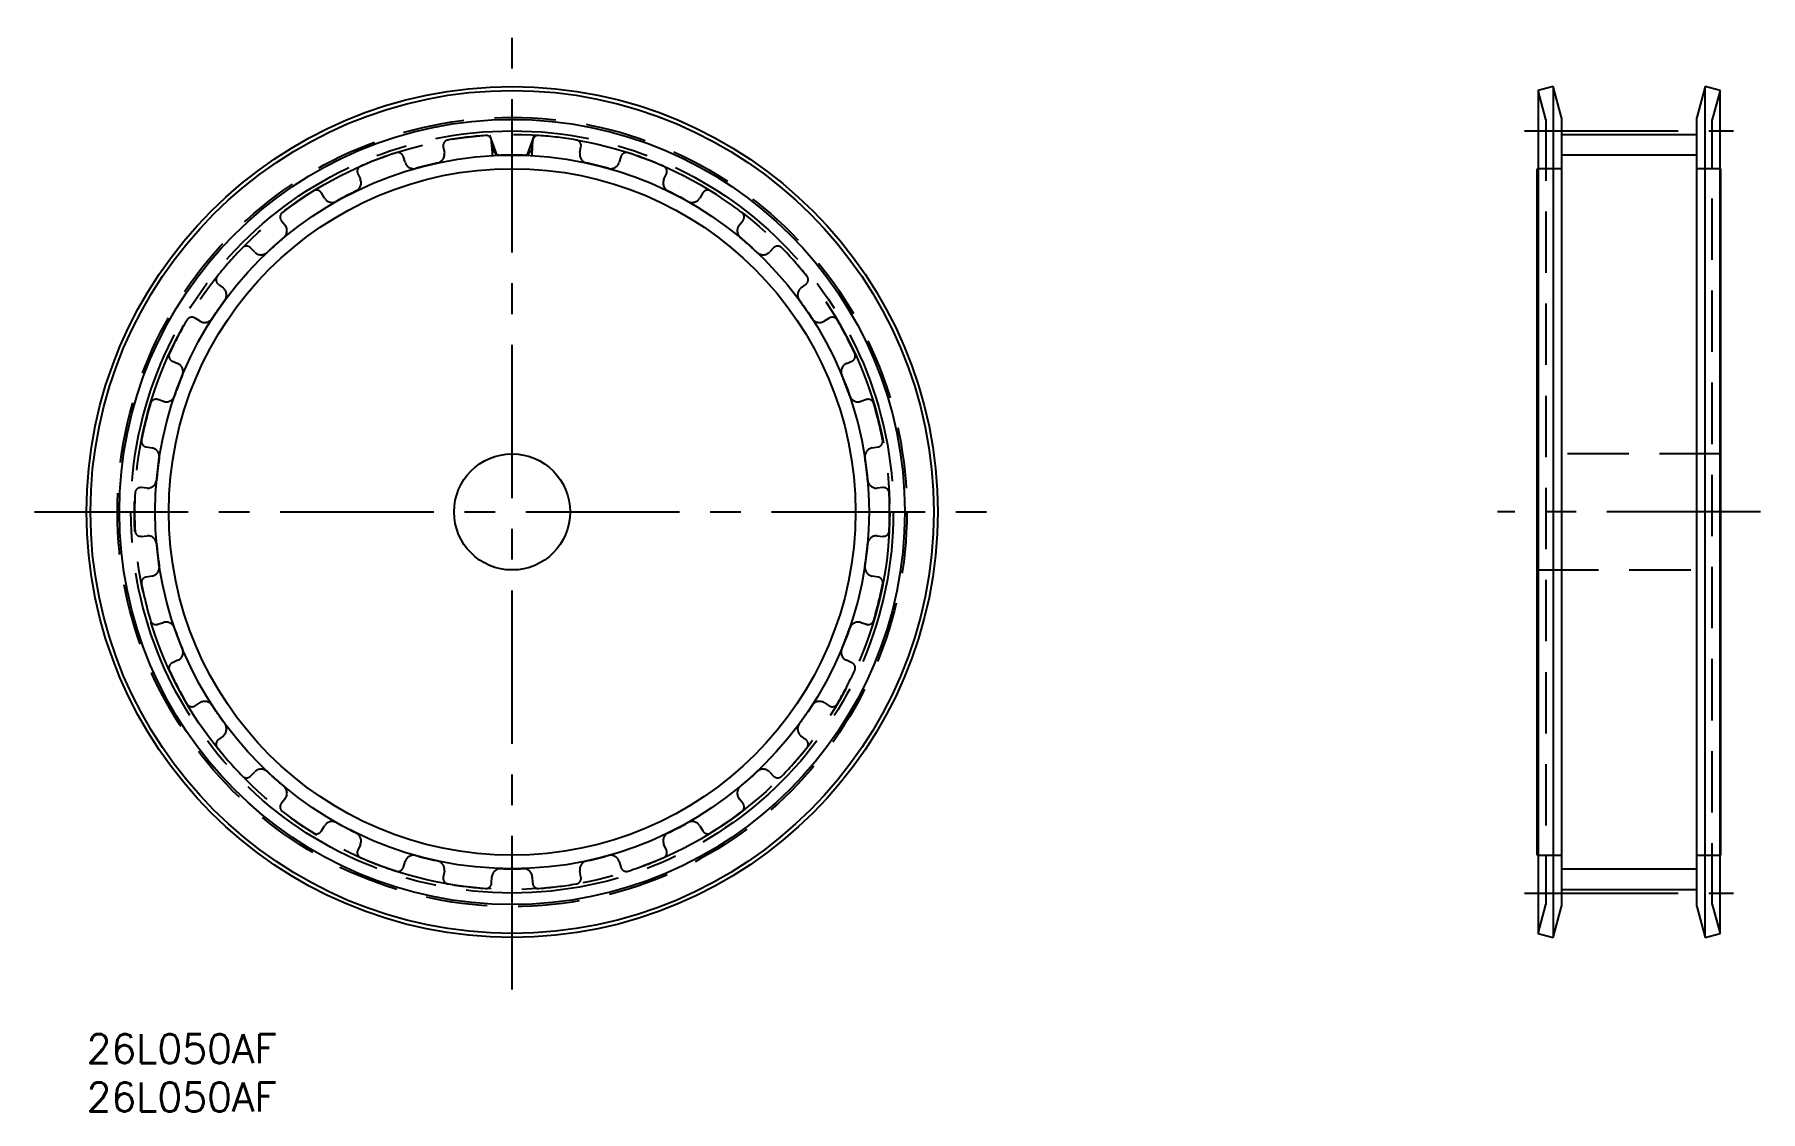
# Model space of a CAD drawing. Extents: x -5 to 173, y -8 to 103.
import ezdxf

# ---------------------------------------------------------------- set-up
doc = ezdxf.new("R2010")
doc.units = 0
doc.header["$LTSCALE"] = 0.5
for name, pattern in [('CENTER', [50.8, 31.75, -6.35, 6.35, -6.35]), ('DASHED', [19.05, 12.7, -6.35]), ('PHANTOM', [63.5, 31.75, -6.35, 6.35, -6.35, 6.35, -6.35])]:
    doc.linetypes.add(name, pattern=pattern)
for name, color, linetype in [('MSM_CENTER', 1, 'CENTER'), ('MSM_CONTINUOUS', 7, 'CONTINUOUS'), ('MSM_DASHED', 4, 'DASHED'), ('MSM_IMAGINARY', 6, 'PHANTOM'), ('MSM_NARROW', 5, 'CONTINUOUS'), ('MSM_PART_NUMBER', 7, 'CONTINUOUS')]:
    doc.layers.add(name, color=color, linetype=linetype)
doc.styles.get("Standard").update_dxf_attribs({"font": 'txt.shx', "height": 3, "bigfont": 'bigfont.shx'})

msp = doc.modelspace()

# ---------------------------------------------------------------- linework, layer by layer
at = {"layer": 'MSM_CENTER'}
for p, q in [((44, 4.62), (44, 103.38)), ((148.67, 93.41), (170.29, 93.41)), ((-5.38, 54), (93.38, 54)), ((173.06, 54), (145.89, 54)), ((148.67, 14.59), (170.29, 14.59))]:
    msp.add_line(p, q, dxfattribs=at)
msp.add_circle((44, 54), 39.41, dxfattribs=at)
at = {"layer": 'MSM_CONTINUOUS'}
for p, q in [((151.62, 98), (150.08, 97.59)), ((150.08, 97.59), (150.08, 10.41)), ((152.48, 94.81), (151.62, 98)), ((151.62, 98), (151.62, 10)), ((167.33, 98), (166.48, 94.81)), ((168.88, 97.59), (167.33, 98)), ((167.33, 10), (167.33, 98)), ((168.88, 10.41), (168.88, 97.59)), ((152.48, 94.81), (152.48, 13.19)), ((166.48, 13.19), (166.48, 94.81)), ((152.48, 93.04), (166.48, 93.04)), ((149.98, 18.5), (149.98, 89.5)), ((150.08, 89.5), (149.98, 89.5)), ((168.98, 89.5), (168.88, 89.5)), ((168.98, 18.5), (168.98, 89.5)), ((149.98, 18.5), (150.08, 18.5)), ((168.88, 18.5), (168.98, 18.5)), ((152.48, 14.96), (166.48, 14.96)), ((151.62, 10), (152.48, 13.19)), ((166.48, 13.19), (167.33, 10)), ((150.08, 10.41), (151.62, 10)), ((167.33, 10), (168.88, 10.41))]:
    msp.add_line(p, q, dxfattribs=at)
for radius in [44, 43.59, 40.6, 35.5, 6]:
    msp.add_circle((44, 54), radius, dxfattribs=at)
at = {"layer": 'MSM_DASHED'}
for p, q in [((150.88, 94.6), (150.08, 97.59)), ((168.88, 97.59), (168.08, 94.6)), ((150.88, 94.6), (150.88, 13.4)), ((168.08, 13.4), (168.08, 94.6)), ((36.88, 91.76), (37, 91.16)), ((41.91, 91.75), (41.88, 92.37)), ((46.12, 92.37), (46.09, 91.75)), ((51, 91.16), (51.12, 91.76)), ((32.93, 90.16), (32.76, 90.74)), ((55.24, 90.74), (55.07, 90.16)), ((152.48, 89.5), (150.08, 89.5)), ((168.88, 89.5), (166.48, 89.5)), ((28.05, 88.96), (28.31, 88.4)), ((59.69, 88.4), (59.95, 88.96)), ((24.6, 86.46), (24.29, 86.99)), ((63.71, 86.99), (63.4, 86.46)), ((20.15, 84.12), (20.53, 83.65)), ((67.47, 83.65), (67.85, 84.12)), ((17.4, 80.87), (16.97, 81.31)), ((71.03, 81.31), (70.6, 80.87)), ((13.63, 77.54), (14.12, 77.17)), ((73.88, 77.17), (74.37, 77.54)), ((11.74, 73.72), (11.22, 74.05)), ((76.78, 74.05), (76.26, 73.72)), ((8.88, 69.59), (9.44, 69.34)), ((78.56, 69.34), (79.12, 69.59)), ((7.96, 65.43), (7.37, 65.62)), ((80.63, 65.62), (80.04, 65.43)), ((6.17, 60.73), (6.77, 60.63)), ((81.23, 60.63), (81.83, 60.73)), ((168.98, 60), (149.98, 60)), ((6.27, 56.47), (5.66, 56.52)), ((82.34, 56.52), (81.73, 56.47)), ((5.66, 51.48), (6.27, 51.53)), ((81.73, 51.53), (82.34, 51.48)), ((6.77, 47.37), (6.17, 47.27)), ((81.83, 47.27), (81.23, 47.37)), ((149.98, 48), (168.98, 48)), ((7.37, 42.38), (7.96, 42.57)), ((80.04, 42.57), (80.63, 42.38)), ((9.44, 38.66), (8.88, 38.41)), ((79.12, 38.41), (78.56, 38.66)), ((11.22, 33.95), (11.74, 34.28)), ((76.26, 34.28), (76.78, 33.95)), ((14.12, 30.83), (13.63, 30.46)), ((74.37, 30.46), (73.88, 30.83)), ((16.97, 26.69), (17.4, 27.13)), ((70.6, 27.13), (71.03, 26.69)), ((20.53, 24.35), (20.15, 23.88)), ((67.85, 23.88), (67.47, 24.35)), ((24.29, 21.01), (24.6, 21.54)), ((63.4, 21.54), (63.71, 21.01)), ((28.31, 19.6), (28.05, 19.04)), ((32.76, 17.26), (32.93, 17.84)), ((55.07, 17.84), (55.24, 17.26)), ((59.95, 19.04), (59.69, 19.6)), ((150.08, 18.5), (152.48, 18.5)), ((166.48, 18.5), (168.88, 18.5)), ((37, 16.84), (36.88, 16.24)), ((41.88, 15.63), (41.91, 16.25)), ((46.09, 16.25), (46.12, 15.63)), ((51.12, 16.24), (51, 16.84)), ((150.08, 10.41), (150.88, 13.4)), ((168.08, 13.4), (168.88, 10.41))]:
    msp.add_line(p, q, dxfattribs=at)
msp.add_circle((44, 54), 40.81, dxfattribs=at)
for centre, radius, start, end in [((44, 54), 39.03, 94.0592, 99.7869), ((41.28, 92.34), 0.6, 2.6908, 94.0593), ((46.72, 92.34), 0.6, 85.9409, 177.3092), ((44, 54), 39.03, 80.2131, 85.9408), ((44, 54), 39.03, 107.9054, 113.6331), ((32.18, 90.57), 0.6, 16.537, 107.9055), ((36.1, 90.98), 0.91, 282.0525, 11.1553), ((37.47, 91.88), 0.6, 99.787, 191.1553), ((42.82, 91.8), 0.91, 182.6908, 271.7936), ((45.18, 91.8), 0.91, 268.2064, 357.3092), ((50.53, 91.88), 0.6, 348.8447, 80.2131), ((51.9, 90.98), 0.91, 168.8447, 257.9474), ((55.82, 90.57), 0.6, 72.0947, 163.463), ((44, 54), 39.03, 66.3669, 72.0946), ((28.59, 89.21), 0.6, 113.6332, 205.0015), ((33.81, 90.41), 0.91, 196.537, 285.6398), ((44, 54), 36.91, 102.0526, 105.6397), ((44, 54), 36.9, 88.2064, 91.7936), ((44, 54), 36.91, 74.3603, 77.9474), ((54.19, 90.41), 0.91, 254.3602, 343.463), ((59.41, 89.21), 0.6, 334.9985, 66.367), ((27.48, 88.02), 0.91, 295.8987, 25.0015), ((60.52, 88.02), 0.91, 154.9985, 244.1013), ((44, 54), 39.03, 121.7515, 127.4792), ((23.77, 86.68), 0.6, 30.3831, 121.7516), ((25.39, 86.92), 0.91, 210.3831, 299.4859), ((44, 54), 36.91, 115.8987, 119.4859), ((44, 54), 36.9, 60.5141, 64.1013), ((62.61, 86.92), 0.91, 240.514, 329.6169), ((64.23, 86.68), 0.6, 58.2486, 149.6169), ((44, 54), 39.03, 52.5208, 58.2485), ((20.61, 84.5), 0.6, 127.4793, 218.8476), ((67.39, 84.5), 0.6, 321.1524, 52.5208), ((44, 54), 36.9, 129.7449, 133.3321), ((19.82, 83.08), 0.91, 309.7448, 38.8476), ((68.18, 83.08), 0.91, 141.1524, 230.2551), ((44, 54), 36.9, 46.6679, 50.2551), ((44, 54), 39.03, 135.5977, 141.3254), ((16.54, 80.89), 0.6, 44.2293, 135.5978), ((18.05, 81.51), 0.91, 224.2293, 313.3321), ((69.95, 81.51), 0.91, 226.6679, 315.7707), ((71.46, 80.89), 0.6, 44.4024, 135.7707), ((44, 54), 39.03, 38.6746, 44.4023), ((13.99, 78.02), 0.6, 141.3255, 232.6938), ((13.57, 76.44), 0.91, 323.591, 52.6938), ((74.43, 76.44), 0.91, 127.3062, 216.409), ((74.01, 78.02), 0.6, 307.3062, 38.6747), ((44, 54), 36.9, 143.591, 147.1782), ((44, 54), 36.9, 32.8218, 36.409), ((44, 54), 39.03, 149.4438, 155.1716), ((10.9, 73.54), 0.6, 58.0755, 149.4439), ((12.22, 74.5), 0.91, 238.0755, 327.1782), ((75.78, 74.5), 0.91, 212.8217, 301.9245), ((77.1, 73.54), 0.6, 30.5562, 121.9245), ((44, 54), 39.03, 24.8285, 30.5562), ((9.12, 70.14), 0.6, 155.1716, 246.5399), ((78.88, 70.14), 0.6, 293.4601, 24.8285), ((44, 54), 36.9, 157.4372, 161.0244), ((9.08, 68.51), 0.91, 337.4371, 66.5399), ((78.92, 68.51), 0.91, 113.4601, 202.5628), ((44, 54), 36.9, 18.9756, 22.5628), ((44, 54), 39.03, 163.29, 169.0177), ((7.19, 65.05), 0.6, 71.9216, 163.2901), ((8.24, 66.3), 0.91, 251.9216, 341.0244), ((79.76, 66.3), 0.91, 198.9756, 288.0784), ((80.81, 65.05), 0.6, 16.7101, 108.0784), ((44, 54), 39.03, 10.9823, 16.71), ((6.27, 61.32), 0.6, 169.0178, 260.3861), ((81.73, 61.32), 0.6, 279.6139, 10.9824), ((6.62, 59.73), 0.91, 351.2833, 80.3861), ((44, 54), 36.9, 171.2833, 174.8705), ((81.38, 59.73), 0.91, 99.6139, 188.7167), ((44, 54), 36.9, 5.1295, 8.7167), ((6.34, 57.38), 0.91, 265.7678, 354.8705), ((81.66, 57.38), 0.91, 185.1294, 274.2322), ((44, 54), 39.03, 177.1361, 182.8639), ((5.61, 55.92), 0.6, 85.7678, 177.1362), ((82.39, 55.92), 0.6, 2.8639, 94.2322), ((44, 54), 39.03, 357.1361, 2.8639), ((5.61, 52.08), 0.6, 182.8639, 274.2322), ((82.39, 52.08), 0.6, 265.7678, 357.1362), ((6.34, 50.62), 0.91, 5.1294, 94.2322), ((44, 54), 36.9, 185.1295, 188.7167), ((44, 54), 36.9, 351.2833, 354.8705), ((81.66, 50.62), 0.91, 85.7678, 174.8705), ((6.62, 48.27), 0.91, 279.6139, 8.7167), ((81.38, 48.27), 0.91, 171.2833, 260.3861), ((6.27, 46.68), 0.6, 99.6139, 190.9824), ((44, 54), 39.03, 190.9823, 196.71), ((44, 54), 39.03, 343.29, 349.0177), ((81.73, 46.68), 0.6, 349.0178, 80.3861), ((7.19, 42.95), 0.6, 196.7101, 288.0784), ((8.24, 41.7), 0.91, 18.9756, 108.0784), ((44, 54), 36.91, 198.9756, 202.5628), ((44, 54), 36.9, 337.4372, 341.0244), ((79.76, 41.7), 0.91, 71.9216, 161.0244), ((80.81, 42.95), 0.6, 251.9216, 343.2901), ((9.08, 39.49), 0.91, 293.4601, 22.5628), ((78.92, 39.49), 0.91, 157.4371, 246.5399), ((9.12, 37.86), 0.6, 113.4601, 204.8285), ((44, 54), 39.03, 204.8285, 210.5562), ((44, 54), 39.03, 329.4438, 335.1716), ((78.88, 37.86), 0.6, 335.1716, 66.5399), ((10.9, 34.46), 0.6, 210.5562, 301.9245), ((12.22, 33.5), 0.91, 32.8217, 121.9245), ((44, 54), 36.9, 212.8218, 216.409), ((44, 54), 36.9, 323.591, 327.1782), ((75.78, 33.5), 0.91, 58.0755, 147.1782), ((77.1, 34.46), 0.6, 238.0755, 329.4439), ((13.99, 29.98), 0.6, 127.3062, 218.6747), ((13.57, 31.56), 0.91, 307.3062, 36.409), ((74.43, 31.56), 0.91, 143.591, 232.6938), ((74.01, 29.98), 0.6, 321.3255, 52.6938), ((44, 54), 39.03, 218.6746, 224.4023), ((44, 54), 39.03, 315.5977, 321.3254), ((18.05, 26.49), 0.91, 46.6679, 135.7707), ((44, 54), 36.9, 226.6679, 230.2551), ((44, 54), 36.91, 309.7449, 313.3321), ((69.95, 26.49), 0.91, 44.2293, 133.3321), ((16.54, 27.11), 0.6, 224.4024, 315.7707), ((19.82, 24.92), 0.91, 321.1524, 50.2551), ((68.18, 24.92), 0.91, 129.7448, 218.8476), ((71.46, 27.11), 0.6, 224.2293, 315.5978), ((20.61, 23.5), 0.6, 141.1524, 232.5208), ((67.39, 23.5), 0.6, 307.4793, 38.8476), ((44, 54), 39.03, 232.5208, 238.2485), ((25.39, 21.08), 0.91, 60.514, 149.6169), ((44, 54), 36.9, 240.5141, 244.1013), ((44, 54), 36.91, 295.8987, 299.4859), ((62.61, 21.08), 0.91, 30.3831, 119.4859), ((44, 54), 39.03, 301.7515, 307.4792), ((23.77, 21.32), 0.6, 238.2486, 329.6169), ((27.48, 19.98), 0.91, 334.9985, 64.1013), ((60.52, 19.98), 0.91, 115.8987, 205.0015), ((64.23, 21.32), 0.6, 210.3831, 301.7516), ((28.59, 18.79), 0.6, 154.9985, 246.367), ((44, 54), 39.03, 246.3669, 252.0946), ((33.81, 17.59), 0.91, 74.3602, 163.463), ((44, 54), 36.9, 254.3603, 257.9474), ((36.1, 17.02), 0.91, 348.8447, 77.9474), ((51.9, 17.02), 0.91, 102.0525, 191.1553), ((44, 54), 36.9, 282.0526, 285.6397), ((54.19, 17.59), 0.91, 16.537, 105.6398), ((44, 54), 39.03, 287.9054, 293.6331), ((59.41, 18.79), 0.6, 293.6332, 25.0015), ((32.18, 17.43), 0.6, 252.0947, 343.463), ((37.47, 16.12), 0.6, 168.8447, 260.2131), ((42.82, 16.2), 0.91, 88.2064, 177.3092), ((44, 54), 36.9, 268.2064, 271.7936), ((45.18, 16.2), 0.91, 2.6908, 91.7936), ((50.53, 16.12), 0.6, 279.787, 11.1553), ((55.82, 17.43), 0.6, 196.537, 287.9055), ((44, 54), 39.03, 260.2131, 265.9408), ((41.28, 15.66), 0.6, 265.9409, 357.3092), ((46.72, 15.66), 0.6, 182.6908, 274.0593), ((44, 54), 39.03, 274.0592, 279.7869)]:
    msp.add_arc(centre, radius, start, end, dxfattribs=at)
at = {"layer": 'MSM_IMAGINARY'}
msp.add_circle((44, 54), 39.04, dxfattribs=at)
at = {"layer": 'MSM_NARROW'}
for p, q in [((42.45, 90.87), (41.69, 92.97)), ((45.55, 90.87), (46.31, 92.97)), ((41.91, 91.75), (41.95, 90.85)), ((46.09, 91.75), (46.05, 90.85)), ((166.48, 90.91), (152.48, 90.91)), ((152.48, 17.1), (166.48, 17.1))]:
    msp.add_line(p, q, dxfattribs=at)
msp.add_circle((44, 54), 36.9, dxfattribs=at)

# ---------------------------------------------------------------- texts
at = {"layer": 'MSM_PART_NUMBER'}
for p in [(0, -3), (0, -8)]:
    msp.add_text('26L050AF', height=3, dxfattribs=at).set_placement(p)

doc.saveas('drawing.dxf')
